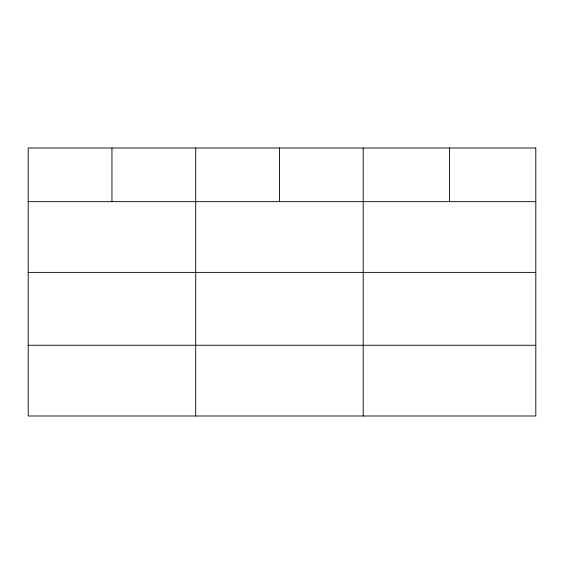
<?xml version="1.0" encoding="UTF-8"?>
<svg xmlns="http://www.w3.org/2000/svg" width="564" height="564" viewBox="0 0 564 564"><rect width="100%" height="100%" fill="white"/><g stroke="black" fill="none" stroke-linecap="round" stroke-linejoin="round"><path stroke-width="0.85" d="M28.2 201.658L535.8 201.658M28.2 272.384L535.8 272.384M28.2 345.26L535.8 345.26M449.508 148.008L449.508 201.658M363.216 148.008L363.216 415.992M279.462 148.008L279.462 201.658M195.708 148.008L195.708 415.992M111.954 148.008L111.954 201.658M535.8 148.008L28.2 148.008L28.2 415.992L535.8 415.992L535.8 148.008"/></g></svg>
